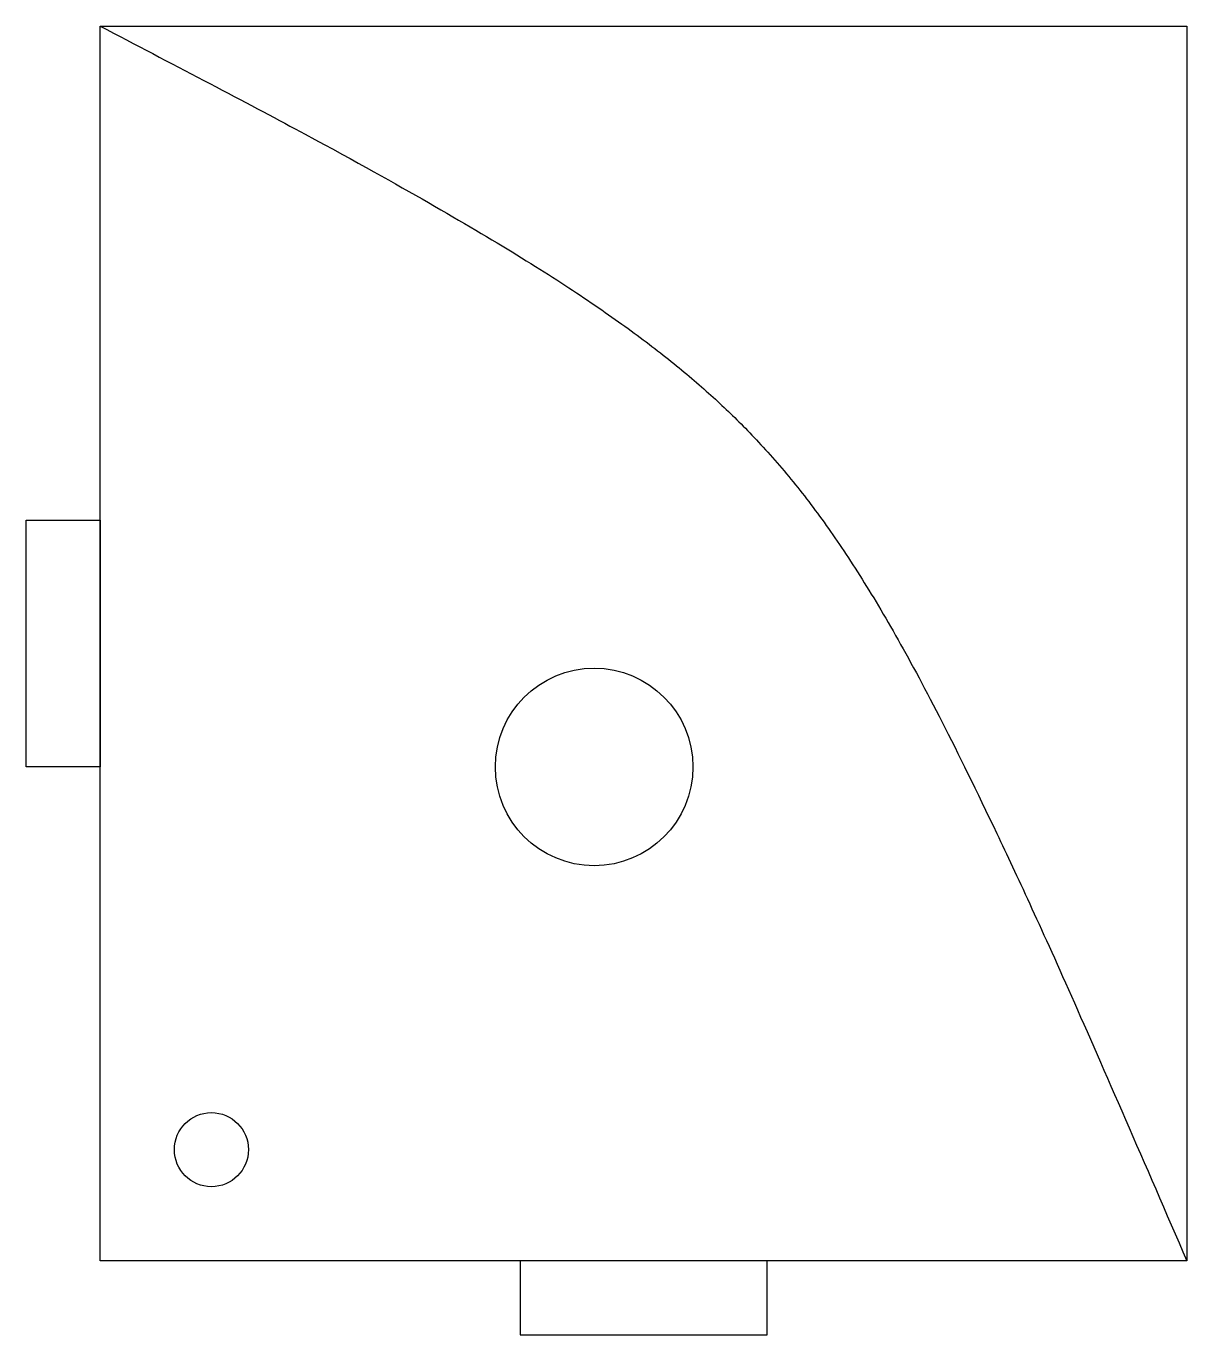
# Model space of a CAD drawing. Header units: millimetres. Extents: x -3 to 44, y -3 to 50.
import ezdxf

# ---------------------------------------------------------------- set-up
doc = ezdxf.new("R2010")
doc.units = ezdxf.units.MM
doc.layers.get('0').update_dxf_attribs({"linetype": 'CONTINUOUS'})

msp = doc.modelspace()

# ---------------------------------------------------------------- linework, layer by layer
for points in [[(44, 0), (0, 0), (0, 50), (44, 50)], [(-3, 30), (0, 30), (0, 20), (-3, 20)], [(27, 0), (17, 0), (17, -3), (27, -3)]]:
    msp.add_lwpolyline(points, close=True)
for centre, radius in [((20, 20), 4), ((4.5, 4.5), 1.5)]:
    msp.add_circle(centre, radius)
msp.add_rational_spline([(0, 50), (29, 35), (44, 0)], [1, 3, 1], degree=2)

doc.saveas('drawing.dxf')
